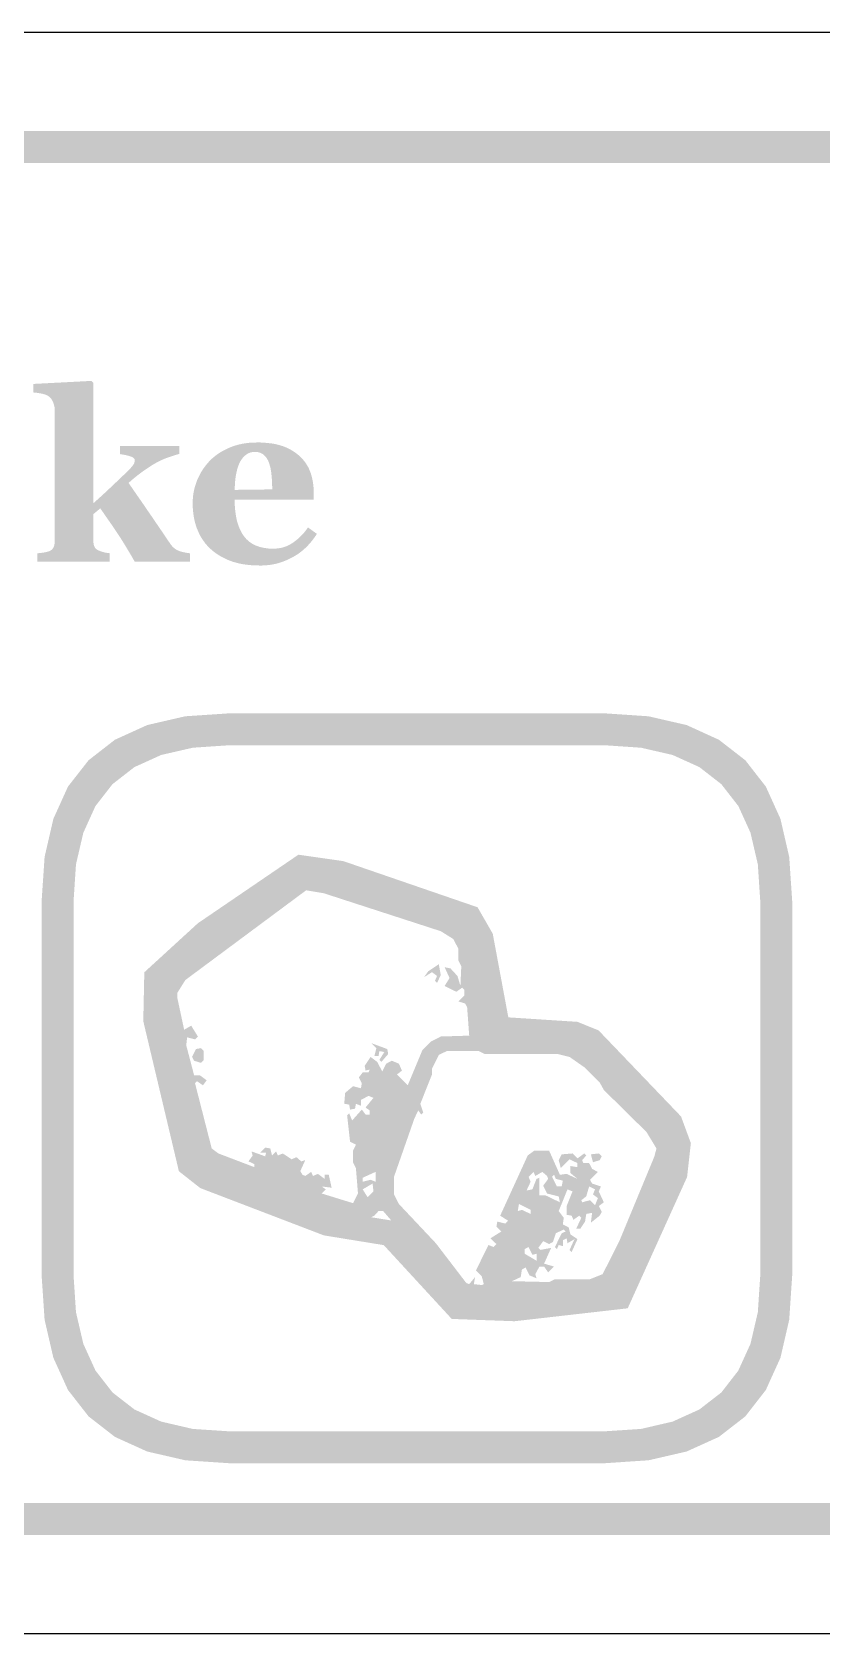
# Model space of a CAD drawing. Header units: millimetres. Extents: x 6 to 294, y 109 to 451.
# Drawn here: x 179.58 to 189.47, y 292.86 to 312.94 of the extents above; entities that cross this region are included whole.
import ezdxf

# ---------------------------------------------------------------- set-up
doc = ezdxf.new("R2010")
doc.units = ezdxf.units.MM
doc.layers.add('CUT', color=1, linetype='Continuous')
doc.layers.add('RASTER', color=7, linetype='Continuous')

msp = doc.modelspace()

# ---------------------------------------------------------------- hatches: boundary and pattern name
at = {"layer": 'RASTER'}
h = msp.add_hatch(color=7, dxfattribs=at)
h.paths.add_polyline_path([(143.2, 309.501), (143.234, 310.016), (143.337, 310.463), (143.509, 310.841), (143.75, 311.151), (144.059, 311.391), (144.438, 311.563), (144.884, 311.666), (145.4, 311.701), (202.6, 311.701), (203.116, 311.666), (203.563, 311.563), (203.941, 311.391), (204.25, 311.151), (204.491, 310.841), (204.663, 310.463), (204.766, 310.016), (204.8, 309.501), (204.8, 296.301), (204.766, 295.785), (204.663, 295.338), (204.491, 294.96), (204.25, 294.651), (203.941, 294.41), (203.563, 294.238), (203.116, 294.135), (202.6, 294.101), (145.4, 294.101), (144.884, 294.135), (144.438, 294.238), (144.059, 294.41), (143.75, 294.651), (143.509, 294.96), (143.337, 295.338), (143.234, 295.785), (143.2, 296.301)])
h.paths.add_polyline_path([(143.6, 309.501), (143.6, 296.301), (143.628, 295.879), (143.712, 295.513), (143.853, 295.204), (144.05, 294.951), (144.303, 294.754), (144.613, 294.613), (144.978, 294.529), (145.4, 294.501), (202.6, 294.501), (203.022, 294.529), (203.388, 294.613), (203.697, 294.754), (203.95, 294.951), (204.147, 295.204), (204.288, 295.513), (204.372, 295.879), (204.4, 296.301), (204.4, 309.501), (204.372, 309.923), (204.288, 310.288), (204.147, 310.598), (203.95, 310.851), (203.697, 311.048), (203.388, 311.188), (203.022, 311.273), (202.6, 311.301), (145.4, 311.301), (144.978, 311.273), (144.613, 311.188), (144.303, 311.048), (144.05, 310.851), (143.853, 310.598), (143.712, 310.288), (143.628, 309.923), (143.6, 309.501)], flags=0)
msp.add_hatch(color=7, dxfattribs=at).paths.add_polyline_path([(181.556, 306.301), (180.866, 306.301), (180.835, 306.356), (180.804, 306.409), (180.774, 306.459), (180.745, 306.508), (180.716, 306.554), (180.688, 306.599), (180.66, 306.641), (180.634, 306.681), (180.607, 306.72), (180.582, 306.758), (180.556, 306.795), (180.531, 306.831), (180.506, 306.867), (180.482, 306.902), (180.458, 306.937), (180.434, 306.97), (180.346, 306.896), (180.346, 306.576), (180.347, 306.563), (180.347, 306.551), (180.349, 306.539), (180.35, 306.528), (180.352, 306.518), (180.355, 306.508), (180.358, 306.498), (180.362, 306.49), (180.366, 306.482), (180.371, 306.474), (180.377, 306.467), (180.384, 306.46), (180.392, 306.455), (180.401, 306.449), (180.411, 306.444), (180.421, 306.44), (180.428, 306.437), (180.435, 306.434), (180.442, 306.432), (180.45, 306.429), (180.458, 306.426), (180.466, 306.424), (180.474, 306.422), (180.483, 306.419), (180.491, 306.417), (180.5, 306.415), (180.509, 306.414), (180.518, 306.412), (180.527, 306.411), (180.535, 306.41), (180.544, 306.409), (180.553, 306.408), (180.553, 306.301), (179.646, 306.301), (179.646, 306.408), (179.655, 306.408), (179.665, 306.409), (179.674, 306.41), (179.683, 306.411), (179.692, 306.412), (179.701, 306.413), (179.71, 306.415), (179.719, 306.416), (179.729, 306.417), (179.737, 306.419), (179.746, 306.42), (179.754, 306.422), (179.762, 306.424), (179.769, 306.426), (179.777, 306.428), (179.784, 306.43), (179.795, 306.434), (179.805, 306.439), (179.815, 306.444), (179.823, 306.45), (179.831, 306.457), (179.837, 306.464), (179.843, 306.471), (179.848, 306.48), (179.852, 306.488), (179.855, 306.498), (179.858, 306.508), (179.86, 306.518), (179.862, 306.53), (179.863, 306.542), (179.864, 306.554), (179.865, 306.567), (179.865, 308.201), (179.864, 308.213), (179.863, 308.225), (179.862, 308.237), (179.859, 308.25), (179.856, 308.263), (179.853, 308.275), (179.848, 308.288), (179.843, 308.301), (179.838, 308.314), (179.831, 308.325), (179.825, 308.336), (179.817, 308.347), (179.809, 308.356), (179.8, 308.365), (179.791, 308.372), (179.781, 308.379), (179.774, 308.384), (179.765, 308.388), (179.756, 308.392), (179.746, 308.396), (179.735, 308.399), (179.724, 308.402), (179.711, 308.406), (179.698, 308.409), (179.684, 308.411), (179.67, 308.414), (179.657, 308.416), (179.644, 308.418), (179.632, 308.42), (179.62, 308.421), (179.608, 308.422), (179.596, 308.423), (179.596, 308.53), (180.324, 308.568), (180.346, 308.545), (180.346, 307.033), (180.374, 307.058), (180.402, 307.083), (180.432, 307.11), (180.462, 307.138), (180.493, 307.166), (180.524, 307.196), (180.557, 307.226), (180.59, 307.257), (180.623, 307.289), (180.655, 307.318), (180.684, 307.347), (180.712, 307.374), (180.739, 307.399), (180.764, 307.424), (180.787, 307.447), (180.808, 307.468), (180.819, 307.48), (180.829, 307.492), (180.838, 307.502), (180.845, 307.512), (180.851, 307.521), (180.856, 307.529), (180.859, 307.537), (180.861, 307.544), (180.863, 307.55), (180.864, 307.555), (180.864, 307.56), (180.865, 307.564), (180.866, 307.568), (180.866, 307.571), (180.866, 307.573), (180.866, 307.575), (180.866, 307.582), (180.864, 307.588), (180.86, 307.594), (180.855, 307.599), (180.848, 307.605), (180.84, 307.61), (180.831, 307.615), (180.82, 307.619), (180.808, 307.623), (180.794, 307.628), (180.779, 307.632), (180.763, 307.636), (180.745, 307.639), (180.725, 307.643), (180.704, 307.647), (180.682, 307.65), (180.682, 307.754), (181.426, 307.754), (181.426, 307.653), (181.39, 307.643), (181.357, 307.633), (181.326, 307.623), (181.297, 307.613), (181.27, 307.604), (181.245, 307.594), (181.223, 307.585), (181.203, 307.576), (181.183, 307.567), (181.163, 307.556), (181.143, 307.546), (181.122, 307.534), (181.101, 307.522), (181.079, 307.509), (181.057, 307.495), (181.035, 307.48), (181.02, 307.47), (181.005, 307.46), (180.99, 307.45), (180.976, 307.44), (180.961, 307.429), (180.947, 307.419), (180.933, 307.408), (180.918, 307.397), (180.904, 307.386), (180.889, 307.374), (180.874, 307.362), (180.858, 307.349), (180.841, 307.335), (180.824, 307.32), (180.807, 307.305), (180.789, 307.29), (180.824, 307.238), (180.859, 307.187), (180.893, 307.138), (180.927, 307.089), (180.96, 307.042), (180.992, 306.995), (181.023, 306.949), (181.054, 306.904), (181.085, 306.86), (181.115, 306.814), (181.147, 306.768), (181.178, 306.722), (181.211, 306.675), (181.243, 306.627), (181.276, 306.578), (181.309, 306.529), (181.321, 306.513), (181.333, 306.498), (181.346, 306.484), (181.36, 306.472), (181.374, 306.461), (181.389, 306.452), (181.405, 306.444), (181.422, 306.437), (181.438, 306.431), (181.455, 306.426), (181.472, 306.422), (181.489, 306.418), (181.506, 306.415), (181.523, 306.412), (181.54, 306.409), (181.556, 306.408)])
h = msp.add_hatch(color=7, dxfattribs=at)
h.paths.add_polyline_path([(183.147, 306.651), (183.134, 306.63), (183.12, 306.61), (183.106, 306.59), (183.091, 306.57), (183.075, 306.55), (183.058, 306.531), (183.041, 306.512), (183.023, 306.493), (183.005, 306.475), (182.986, 306.458), (182.966, 306.441), (182.946, 306.425), (182.925, 306.409), (182.904, 306.394), (182.881, 306.38), (182.859, 306.367), (182.834, 306.353), (182.809, 306.341), (182.785, 306.329), (182.76, 306.318), (182.735, 306.308), (182.71, 306.298), (182.685, 306.29), (182.66, 306.282), (182.635, 306.276), (182.608, 306.27), (182.581, 306.265), (182.552, 306.261), (182.523, 306.258), (182.493, 306.256), (182.462, 306.254), (182.429, 306.254), (182.376, 306.255), (182.325, 306.258), (182.275, 306.263), (182.227, 306.269), (182.182, 306.278), (182.138, 306.289), (182.095, 306.301), (182.055, 306.315), (182.017, 306.331), (181.98, 306.349), (181.945, 306.368), (181.911, 306.388), (181.88, 306.409), (181.85, 306.432), (181.822, 306.456), (181.795, 306.481), (181.77, 306.508), (181.747, 306.535), (181.726, 306.564), (181.706, 306.594), (181.687, 306.626), (181.671, 306.658), (181.656, 306.692), (181.642, 306.726), (181.63, 306.762), (181.62, 306.799), (181.611, 306.836), (181.604, 306.874), (181.599, 306.912), (181.595, 306.952), (181.592, 306.992), (181.592, 307.033), (181.592, 307.07), (181.595, 307.107), (181.599, 307.144), (181.605, 307.18), (181.613, 307.215), (181.622, 307.25), (181.634, 307.285), (181.646, 307.32), (181.661, 307.353), (181.677, 307.386), (181.694, 307.418), (181.713, 307.449), (181.733, 307.479), (181.755, 307.508), (181.778, 307.536), (181.802, 307.563), (181.828, 307.589), (181.856, 307.613), (181.885, 307.636), (181.915, 307.658), (181.947, 307.678), (181.981, 307.697), (182.017, 307.715), (182.054, 307.732), (182.092, 307.747), (182.132, 307.76), (182.172, 307.771), (182.214, 307.78), (182.257, 307.787), (182.301, 307.792), (182.347, 307.795), (182.393, 307.796), (182.443, 307.796), (182.491, 307.793), (182.536, 307.789), (182.58, 307.784), (182.621, 307.777), (182.659, 307.768), (182.696, 307.758), (182.73, 307.747), (182.762, 307.734), (182.793, 307.719), (182.822, 307.704), (182.85, 307.687), (182.877, 307.669), (182.902, 307.65), (182.926, 307.63), (182.948, 307.609), (182.968, 307.588), (182.987, 307.565), (183.004, 307.542), (183.02, 307.518), (183.035, 307.493), (183.048, 307.467), (183.059, 307.44), (183.07, 307.412), (183.079, 307.383), (183.086, 307.354), (183.093, 307.325), (183.098, 307.296), (183.102, 307.266), (183.105, 307.235), (183.107, 307.205), (183.108, 307.174), (183.108, 307.079), (182.117, 307.079), (182.119, 307.006), (182.125, 306.937), (182.134, 306.874), (182.146, 306.814), (182.163, 306.759), (182.183, 306.709), (182.206, 306.663), (182.233, 306.622), (182.264, 306.585), (182.3, 306.553), (182.339, 306.526), (182.383, 306.504), (182.431, 306.487), (182.483, 306.475), (182.54, 306.467), (182.601, 306.465), (182.635, 306.466), (182.668, 306.47), (182.7, 306.475), (182.732, 306.484), (182.762, 306.494), (182.792, 306.507), (182.82, 306.523), (182.848, 306.54), (182.875, 306.56), (182.901, 306.581), (182.926, 306.603), (182.95, 306.626), (182.973, 306.65), (182.995, 306.676), (183.016, 306.703), (183.036, 306.731)])
h.paths.add_polyline_path([(182.588, 307.208), (182.588, 307.23), (182.587, 307.252), (182.586, 307.274), (182.585, 307.297), (182.584, 307.319), (182.583, 307.342), (182.581, 307.365), (182.579, 307.388), (182.576, 307.41), (182.574, 307.432), (182.57, 307.452), (182.567, 307.472), (182.563, 307.49), (182.558, 307.507), (182.553, 307.523), (182.548, 307.539), (182.542, 307.555), (182.535, 307.571), (182.527, 307.585), (182.519, 307.599), (182.51, 307.611), (182.5, 307.623), (182.49, 307.633), (182.48, 307.643), (182.469, 307.651), (182.457, 307.658), (182.444, 307.664), (182.431, 307.669), (182.417, 307.673), (182.402, 307.676), (182.387, 307.677), (182.371, 307.678), (182.343, 307.676), (182.317, 307.671), (182.293, 307.662), (182.269, 307.649), (182.248, 307.633), (182.227, 307.613), (182.208, 307.59), (182.191, 307.563), (182.175, 307.533), (182.161, 307.498), (182.149, 307.459), (182.139, 307.416), (182.13, 307.369), (182.124, 307.317), (182.12, 307.261), (182.117, 307.202)], flags=0)
h = msp.add_hatch(color=7, dxfattribs=at)
h.paths.add_polyline_path([(179.7, 302.051), (179.737, 302.602), (179.847, 303.079), (180.03, 303.483), (180.288, 303.813), (180.618, 304.07), (181.022, 304.254), (181.499, 304.364), (182.05, 304.401), (186.75, 304.401), (187.301, 304.364), (187.778, 304.254), (188.182, 304.07), (188.513, 303.813), (188.77, 303.483), (188.953, 303.079), (189.063, 302.602), (189.1, 302.051), (189.1, 297.351), (189.063, 296.8), (188.953, 296.323), (188.77, 295.919), (188.513, 295.588), (188.182, 295.331), (187.778, 295.148), (187.301, 295.038), (186.75, 295.001), (182.05, 295.001), (181.499, 295.038), (181.022, 295.148), (180.618, 295.331), (180.288, 295.588), (180.03, 295.919), (179.847, 296.323), (179.737, 296.8), (179.7, 297.351)])
h.paths.add_polyline_path([(180.1, 302.051), (180.1, 297.351), (180.13, 296.894), (180.222, 296.498), (180.374, 296.163), (180.588, 295.888), (180.862, 295.675), (181.197, 295.523), (181.593, 295.431), (182.05, 295.401), (186.75, 295.401), (187.207, 295.431), (187.603, 295.523), (187.938, 295.675), (188.213, 295.888), (188.426, 296.163), (188.578, 296.498), (188.67, 296.894), (188.7, 297.351), (188.7, 302.051), (188.67, 302.508), (188.578, 302.904), (188.426, 303.239), (188.213, 303.513), (187.938, 303.727), (187.603, 303.879), (187.207, 303.97), (186.75, 304.001), (182.05, 304.001), (181.593, 303.97), (181.197, 303.879), (180.862, 303.727), (180.587, 303.513), (180.374, 303.239), (180.222, 302.904), (180.13, 302.508), (180.1, 302.051)], flags=0)
h = msp.add_hatch(color=7, dxfattribs=at)
h.paths.add_polyline_path([(182.916, 302.629), (183.48, 302.548), (185.16, 301.97), (185.35, 301.638), (185.545, 300.59), (186.41, 300.534), (186.675, 300.427), (187.708, 299.348), (187.831, 299.014), (187.784, 298.589), (187.04, 296.943), (185.622, 296.781), (184.836, 296.81), (183.985, 297.735), (183.235, 297.857), (181.687, 298.45), (181.419, 298.661), (180.973, 300.542), (180.986, 301.155), (181.657, 301.77)])
h.paths.add_polyline_path([(182.994, 302.294), (181.856, 301.518), (181.303, 301.012), (181.294, 300.576), (181.705, 298.844), (181.847, 298.732), (183.319, 298.167), (184.146, 298.033), (184.981, 297.125), (185.609, 297.102), (186.823, 297.241), (187.471, 298.674), (187.505, 298.974), (187.43, 299.175), (186.491, 300.156), (186.338, 300.218), (185.276, 300.287), (185.045, 301.526), (184.942, 301.707), (183.405, 302.236), (182.994, 302.294)], flags=0)
h = msp.add_hatch(color=7, dxfattribs=at)
h.paths.add_polyline_path([(183.024, 302.392), (183.087, 302.403), (183.6, 302.256), (184.809, 301.853), (185.004, 301.754), (185.139, 301.486), (185.311, 300.339), (186.312, 300.314), (186.47, 300.251), (186.763, 299.995), (186.887, 299.826), (187.422, 299.298), (187.532, 299.152), (187.595, 299.031), (187.595, 298.811), (186.873, 297.151), (186.605, 297.088), (185.726, 297.052), (185.652, 297.015), (184.993, 297.015), (184.725, 297.261), (184.674, 297.356), (184.505, 297.517), (184.454, 297.613), (183.977, 298.162), (183.919, 298.162), (183.867, 298.104), (183.673, 298.005), (183.453, 298.041), (181.914, 298.628), (181.72, 298.727), (181.646, 298.8), (181.547, 299.068), (181.327, 300.167), (181.218, 300.534), (181.181, 300.937), (181.28, 301.131), (181.39, 301.241), (182.709, 302.23)])
h.paths.add_polyline_path([(183.013, 302.183), (181.5, 301.058), (181.401, 300.9), (181.401, 300.827), (181.485, 300.435), (181.573, 300.486), (181.657, 300.35), (181.621, 300.314), (181.522, 300.339), (181.511, 300.24), (181.61, 299.863), (181.683, 299.863), (181.767, 299.801), (181.72, 299.738), (181.646, 299.79), (181.621, 299.764), (181.83, 298.947), (181.914, 298.884), (182.365, 298.712), (182.365, 298.749), (182.291, 298.785), (182.343, 298.859), (182.328, 298.91), (182.5, 298.848), (182.511, 298.895), (182.438, 298.895), (182.5, 298.958), (182.563, 298.947), (182.585, 298.859), (182.636, 298.91), (182.658, 298.859), (182.72, 298.884), (182.83, 298.811), (182.892, 298.837), (182.951, 298.785), (183.002, 298.8), (182.94, 298.664), (182.966, 298.617), (183.002, 298.602), (183.076, 298.653), (183.098, 298.602), (183.16, 298.628), (183.244, 298.565), (183.244, 298.617), (183.296, 298.617), (183.332, 298.455), (183.208, 298.47), (183.259, 298.434), (183.208, 298.382), (183.6, 298.261), (183.662, 298.382), (183.636, 298.701), (183.6, 298.774), (183.6, 298.921), (183.636, 298.994), (183.563, 299.031), (183.526, 299.361), (183.552, 299.386), (183.589, 299.298), (183.71, 299.434), (183.757, 299.372), (183.809, 299.372), (183.809, 299.423), (183.757, 299.46), (183.856, 299.581), (183.794, 299.606), (183.699, 299.555), (183.699, 299.482), (183.636, 299.507), (183.625, 299.445), (183.563, 299.434), (183.552, 299.496), (183.49, 299.507), (183.501, 299.643), (183.6, 299.727), (183.699, 299.702), (183.71, 299.764), (183.673, 299.837), (183.721, 299.9), (183.794, 299.9), (183.809, 299.936), (183.757, 299.922), (183.746, 299.984), (183.82, 300.094), (183.904, 300.031), (183.966, 299.911), (184.014, 300.009), (184.087, 300.046), (184.175, 300.009), (184.212, 299.922), (184.15, 299.874), (184.285, 299.738), (184.468, 300.178), (184.578, 300.288), (184.699, 300.35), (185.055, 300.361), (185.029, 300.717), (185.004, 300.764), (184.919, 300.79), (184.993, 300.863), (184.993, 300.937), (184.967, 300.962), (184.894, 300.911), (184.747, 300.984), (184.809, 301.083), (184.747, 301.219), (184.82, 301.204), (184.908, 301.109), (184.945, 300.984), (184.956, 301.23), (184.919, 301.303), (184.919, 301.45), (184.857, 301.571), (184.699, 301.67), (183.233, 302.146)], flags=0)
h.paths.add_polyline_path([(184.674, 301.256), (184.699, 301.12), (184.652, 301.021), (184.626, 301.047), (184.652, 301.109), (184.589, 301.157), (184.49, 301.094), (184.542, 301.168)], flags=0)
h.paths.add_polyline_path([(183.831, 300.266), (184.029, 300.193), (184.04, 300.13), (183.955, 300.031), (183.93, 300.057), (183.992, 300.156), (183.93, 300.167), (183.919, 300.105), (183.867, 300.105), (183.893, 300.204)], flags=0)
h.paths.add_polyline_path([(181.632, 300.193), (181.694, 300.204), (181.731, 300.167), (181.731, 300.057), (181.694, 300.02), (181.61, 300.046), (181.584, 300.094)], flags=0)
h.paths.add_polyline_path([(184.773, 300.167), (184.674, 300.119), (184.589, 299.947), (184.589, 299.874), (184.443, 299.507), (184.479, 299.397), (184.454, 299.372), (184.417, 299.423), (184.369, 299.324), (184.113, 298.591), (184.113, 298.371), (184.175, 298.25), (184.637, 297.759), (185.018, 297.261), (185.055, 297.246), (185.128, 297.334), (185.113, 297.246), (185.212, 297.235), (185.238, 297.246), (185.212, 297.345), (185.139, 297.418), (185.297, 297.737), (185.359, 297.711), (185.396, 297.748), (185.322, 297.821), (185.458, 297.906), (185.396, 297.968), (185.407, 298.03), (185.506, 298.005), (185.542, 298.041), (185.443, 298.104), (185.788, 298.859), (185.872, 298.921), (186.055, 298.921), (186.191, 298.617), (186.275, 298.628), (186.411, 298.565), (186.323, 298.639), (186.323, 298.727), (186.411, 298.712), (186.411, 298.763), (186.312, 298.811), (186.202, 298.701), (186.176, 298.8), (186.213, 298.873), (186.349, 298.884), (186.411, 298.822), (186.495, 298.884), (186.521, 298.859), (186.47, 298.8), (186.484, 298.763), (186.557, 298.763), (186.594, 298.69), (186.667, 298.653), (186.568, 298.554), (186.594, 298.507), (186.704, 298.47), (186.678, 298.408), (186.741, 298.272), (186.678, 298.225), (186.715, 298.151), (186.689, 298.104), (186.579, 298.016), (186.594, 298.14), (186.521, 298.126), (186.506, 298.03), (186.448, 297.942), (186.396, 297.942), (186.459, 298.078), (186.433, 298.104), (186.36, 298.052), (186.338, 298.104), (186.275, 298.115), (186.275, 298.225), (186.349, 298.408), (186.286, 298.434), (186.176, 298.162), (186.239, 298.078), (186.228, 297.994), (186.301, 297.957), (186.323, 297.869), (186.411, 297.81), (186.338, 297.649), (186.312, 297.675), (186.374, 297.81), (186.286, 297.759), (186.275, 297.821), (186.228, 297.796), (186.228, 297.722), (186.176, 297.737), (186.154, 297.686), (186.129, 297.711), (186.213, 297.884), (186.264, 297.906), (186.239, 297.931), (186.14, 297.884), (186.103, 297.774), (186.055, 297.748), (185.982, 297.785), (185.92, 297.7), (185.945, 297.675), (186.081, 297.7), (185.993, 297.503), (186.118, 297.466), (186.044, 297.393), (185.993, 297.466), (185.934, 297.466), (185.883, 297.371), (185.898, 297.319), (185.81, 297.356), (185.762, 297.455), (185.715, 297.429), (185.7, 297.334), (185.59, 297.283), (186.055, 297.272), (186.129, 297.308), (186.568, 297.308), (186.726, 297.371), (186.935, 297.785), (187.375, 298.848), (187.4, 298.947), (187.276, 299.152), (186.741, 299.68), (186.689, 299.775), (186.506, 299.958), (186.312, 300.094), (186.165, 300.13), (185.249, 300.13), (185.176, 300.167)], flags=0)
h.paths.add_polyline_path([(186.579, 298.873), (186.678, 298.884), (186.715, 298.848), (186.689, 298.8), (186.605, 298.774)], flags=0)
h.paths.add_polyline_path([(183.882, 298.653), (183.721, 298.58), (183.721, 298.529), (183.82, 298.554), (183.882, 298.529)], flags=0)
h.paths.add_polyline_path([(185.861, 298.653), (185.799, 298.591), (185.824, 298.529), (185.773, 298.419), (185.846, 298.434), (185.898, 298.565), (185.934, 298.58), (185.934, 298.36), (186.008, 298.36), (186.191, 298.272), (186.176, 298.346), (186.03, 298.382), (185.982, 298.481), (186.044, 298.565), (186.03, 298.602), (185.971, 298.653), (185.883, 298.602)], flags=0)
h.paths.add_polyline_path([(186.118, 298.617), (186.092, 298.591), (186.154, 298.47), (186.213, 298.47), (186.228, 298.543), (186.14, 298.565)], flags=0)
h.paths.add_polyline_path([(183.845, 298.507), (183.721, 298.434), (183.783, 298.335), (183.856, 298.408)], flags=0)
h.paths.add_polyline_path([(186.557, 298.47), (186.521, 298.346), (186.459, 298.298), (186.47, 298.272), (186.568, 298.298), (186.631, 298.236), (186.667, 298.324), (186.605, 298.371), (186.631, 298.434)], flags=0)
h.paths.add_polyline_path([(185.678, 298.25), (185.663, 298.162), (185.715, 298.177), (185.824, 298.126), (185.824, 298.177)], flags=0)
h.paths.add_polyline_path([(185.799, 297.711), (185.751, 297.686), (185.751, 297.627), (185.898, 297.539), (185.898, 297.627), (185.846, 297.613)], flags=0)

# ---------------------------------------------------------------- linework, layer by layer
at = {"layer": 'CUT'}
for points in [[(144.999, 312.941), (203.001, 312.941)], [(203.001, 292.861), (144.999, 292.861)]]:
    msp.add_lwpolyline(points, dxfattribs=at)

doc.saveas('drawing.dxf')
